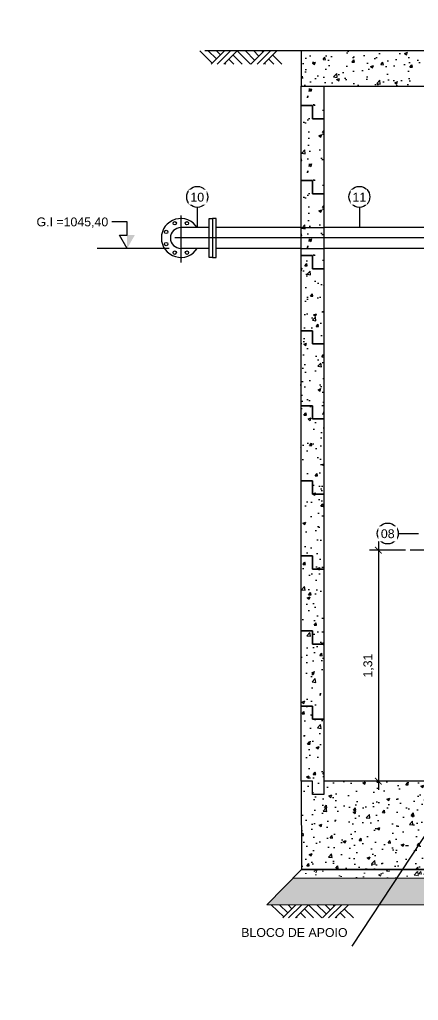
# Model space of a CAD drawing. Extents: x -160 to 364724, y -100 to 7353297.
# Drawn here: x 361692.88 to 361695.14, y 7348042.81 to 7348048.36 of the extents above; entities that cross this region are included whole.
import ezdxf
from ezdxf.enums import TextEntityAlignment as Align

# ---------------------------------------------------------------- set-up
doc = ezdxf.new("R2010")
doc.units = 0
doc.header["$LTSCALE"] = 5
doc.linetypes.add('SGC_DASHDOT', pattern=[1, 0.5, -0.25, 0, -0.25])
doc.linetypes.add('SGC_HIDDEN', pattern=[0.375, 0.25, -0.125])
doc.layers.add('00-trabalho', color=7, linetype='Continuous', lineweight=25)
for name, color, linetype in [('01-CONTINUA', 1, 'Continuous'), ('BOLA LM', 1, 'Continuous'), ('FLANGES', 2, 'Continuous'), ('GER-SIMBOLOS', 1, 'Continuous'), ('HACHURAS', 1, 'Continuous'), ('PAREDE CONCRETO CORTE', 5, 'Continuous'), ('Q-PLATO', 5, 'Continuous'), ('SANC_COTAS', 1, 'Continuous'), ('SANC_TEXTO', 2, 'Continuous'), ('SGC-Conexoes (Furos)', 1, 'Continuous'), ('SGC-Conexoes (Linhas Externas)', 3, 'Continuous'), ('SGC-Eixos', 253, 'SGC_DASHDOT'), ('SGC-PONTAS', 1, 'SGC_HIDDEN'), ('SGC-Tubos (Desenho Bifilar)', 3, 'Continuous'), ('TERRENO', 6, 'Continuous'), ('VEGETAÇÃO', 7, 'Continuous')]:
    doc.layers.add(name, color=color, linetype=linetype)
doc.styles.add('R-80', font='arial.ttf')
doc.styles.get("Standard").update_dxf_attribs({"font": 'arial.ttf'})
doc.dimstyles.new('GERAL - 25', dxfattribs={"dimscale": 0.025, "dimtxt": 2, "dimasz": 1.5, "dimexe": 2, "dimexo": 1, "dimgap": 1, "dimtad": 1, "dimzin": 0, "dimtxsty": 'R-80', "dimblk": 'ARCHTICK', "dimcen": 0, "dimdle": 2, "dimclrd": 1, "dimclre": 1, "dimclrt": 2, "dimadec": 0, "dimazin": 0, "dimtfac": 0.5, "dimtmove": 2, "dimatfit": 3, "dimldrblk": 'OPEN90', "dimfxl": 1, "dimtolj": 1, "dimtzin": 0, "dimarcsym": 0})
doc.dimstyles.new('LEADER - 25', dxfattribs={"dimscale": 0.025, "dimtxt": 2, "dimasz": 1.5, "dimexe": 2, "dimexo": 1, "dimgap": 1, "dimtad": 1, "dimzin": 0, "dimtxsty": 'R-80', "dimcen": 0, "dimdle": 2, "dimclrd": 1, "dimclre": 1, "dimclrt": 2, "dimadec": 0, "dimazin": 0, "dimtfac": 0.5, "dimtmove": 2, "dimatfit": 3, "dimfxl": 1, "dimtolj": 1, "dimtzin": 0, "dimarcsym": 0})
pattern_1 = [(50, (361706.91976, 7348045.20609), (0.1639662, -0.0143452), [0.017145, -0.188595]), (355, (361706.91976, 7348045.20609), (-0.031719, 0.1719512), [0.013716, -0.1508765]), (100.4514, (361706.93342, 7348045.20489), (0.1322471, 0.157606), [0.014571, -0.1602812]), (46.1842, (361706.91976, 7348045.2518), (0.243971, -0.037838), [0.0257175, -0.2828925]), (96.6356, (361706.9401, 7348045.24865), (0.2136637, 0.2226835), [0.0218565, -0.240422]), (351.1842, (361706.91976, 7348045.2518), (0.2136637, 0.2226835), [0.020574, -0.226314]), (21, (361706.94262, 7348045.24038), (0.136453, -0.0920387), [0.017145, -0.188595]), (326, (361706.94262, 7348045.24038), (0.0556218, 0.1657692), [0.013716, -0.150876]), (71.4514, (361706.95399, 7348045.2327), (0.1920748, 0.0737305), [0.014571, -0.160281]), (37.5, (361706.91976, 7348045.206086), (0.00277974, 0.07609953), [0, -0.1490472, 0, -0.153162, 0, -0.1514475]), (7.5, (361706.91976, 7348045.20609), (0.0601377, 0.0901625), [0, -0.0873252, 0, -0.1456182, 0, -0.0577215]), (327.5, (361706.86878, 7348045.206086), (0.12203154, -0.00515587), [0, -0.05715, 0, -0.178308, 0, -0.236601]), (317.5, (361706.84592, 7348045.20609), (0.1333163, 0.0228838), [0, -0.074295, 0, -0.1184148, 0, -0.168021])]

# ---------------------------------------------------------------- blocks, each defined once
blk = doc.blocks.new('*U348')
at = {"layer": 'GER-SIMBOLOS'}
for p, q in [((-0.587, -0.3), (-0.287, 0)), ((-0.454, -0.3), (-0.154, 0)), ((-0.3, -0.3), (0, 0)), ((0.3, -0.3), (0, 0)), ((0.31, -0.3), (0.61, 0)), ((0.453, -0.3), (0.753, 0)), ((0.599, -0.3), (0.899, 0)), ((-0.563, -0.276), (-0.849, 0)), ((-0.47, -0.183), (-0.659, 0)), ((-0.377, -0.089), (-0.466, 0)), ((-0.074, -0.3), (-0.187, -0.187)), ((0.113, -0.3), (-0.094, -0.094)), ((0.393, -0.207), (0.186, 0)), ((0.486, -0.114), (0.373, 0)), ((0.579, -0.021), (0.559, 0)), ((0.826, -0.3), (0.713, -0.187)), ((1.013, -0.3), (0.806, -0.094)), ((-0.26, -0.3), (-0.28, -0.28)), ((0.64, -0.3), (0.62, -0.28))]:
    blk.add_line(p, q, dxfattribs=at)
blk = doc.blocks.new('A$C190E3163')
at = {"layer": 'FLANGES'}
blk.add_lwpolyline([(0.11, 0.18), (0.11, 0.161), (-0.11, 0.161), (-0.11, 0.18)], close=True, dxfattribs=at)
blk.add_arc((0, 0), 0.11, 122.4364, 57.5636, dxfattribs=at)
at = {"layer": 'SGC-Conexoes (Furos)'}
for centre in [(-0.0831, 0.0344), (0.0831, 0.0344), (-0.0831, -0.0344), (0.0831, -0.0344), (-0.0344, -0.0831), (0.0344, -0.0831)]:
    blk.add_ellipse(centre, major_axis=(0, 0.0095), ratio=1, dxfattribs=at)
at = {"layer": 'SGC-Conexoes (Linhas Externas)'}
for p, q in [((-0.059, 0.161), (-0.059, 0)), ((0.059, 0.161), (0.059, 0))]:
    blk.add_line(p, q, dxfattribs=at)
blk.add_arc((0, 0), 0.059, 180, 0, dxfattribs=at)
blk = doc.blocks.new('_ARCHTICK')
at = {"color": 0, "linetype": 'ByBlock', "const_width": 0.15}
blk.add_lwpolyline([(-0.5, -0.5), (0.5, 0.5)], dxfattribs=at)
blk = doc.blocks.new('*D435')
at = {"layer": 'Defpoints', "color": 0, "transparency": 16777216}
for p in [(361695.0905, 7348045.3598), (361694.9113, 7348044.052), (361694.9614, 7348044.052)]:
    blk.add_point(p, dxfattribs=at)
at = {"layer": 'SANC_COTAS', "color": 1, "lineweight": -2, "transparency": 16777216}
for p, q in [((361694.9113, 7348045.4098), (361694.9113, 7348044.002)), ((361695.0655, 7348045.3598), (361694.8613, 7348045.3598)), ((361694.9364, 7348044.052), (361694.8613, 7348044.052))]:
    blk.add_line(p, q, dxfattribs=at)
at = {"layer": 'SANC_COTAS', "color": 1, "lineweight": -2, "transparency": 16777216, "xscale": 0.03750000000000001, "yscale": 0.03750000000000001, "zscale": 0.03750000000000001}
for p, rotation in [((361694.9113, 7348045.3598), 90), ((361694.9113, 7348044.052), 270)]:
    blk.add_blockref('_ARCHTICK', p, dxfattribs=dict(at, rotation=rotation))
at = {"layer": 'SANC_COTAS', "color": 2, "transparency": 16777216, "insert": (361694.8563, 7348044.7059), "char_height": 0.05, "attachment_point": 5, "rotation": 90, "style": 'R-80'}
blk.add_mtext('\\A1;1,31', dxfattribs=at)
blk = doc.blocks.new('_Open90')
at = {"color": 0, "linetype": 'ByBlock', "lineweight": -2}
for p, q in [((0, 0), (-1, 0)), ((-0.5, 0.5), (0, 0)), ((0, 0), (-0.5, -0.5))]:
    blk.add_line(p, q, dxfattribs=at)
blk = doc.blocks.new('NIVEL2')
at = {"linetype": 'Continuous'}
for p, q in [((0, 0.6), (0.346, 0.6)), ((0, 0), (0.173, 0.3)), ((0.173, 0.3), (0, 0.3))]:
    blk.add_line(p, q, dxfattribs=at)
blk.add_line((0, 0.3), (0, 0.6))
blk.add_solid([(0, 0.3), (-0.173, 0.3), (0, 0)], dxfattribs=at)
at = {"color": 0, "linetype": 'Continuous'}
blk.add_attdef('COTA-DIR', text='', height=0.2, dxfattribs=at).set_placement((0.426, 0.6), align=Align.MIDDLE_LEFT)

msp = doc.modelspace()

# ---------------------------------------------------------------- hatches: boundary and pattern name
at = {"layer": '01-CONTINUA'}
h = msp.add_hatch(dxfattribs=at)
h.set_pattern_fill('GRAVEL', color=9, scale=0.004)
h.set_pattern_definition([(228.01279, (361693.3082404, 7348043.4428994), (-0.8128, -0.9144), [0.0136689, -1.3532193]), (184.96974, (361693.2990964, 7348043.4327394), (1.2191999995, 0.101600006), [0.0234562, -2.322162]), (132.51045, (361693.2757284, 7348043.4307074), (1.016, -1.1176), [0.0165393, -1.637389]), (267.27369, (361693.2361044, 7348043.4053074), (0.1016, 2.032), [0.0213602, -2.1146575]), (292.83365, (361693.2350884, 7348043.3839714), (-0.508, 1.2192), [0.0209453, -2.0735923]), (357.27369, (361693.2432164, 7348043.3646674), (-2.032, 0.1016), [0.0213602, -2.1146575]), (37.69424, (361693.2645524, 7348043.3636514), (-1.3208, -1.016), [0.0282477, -2.7965246]), (72.25533, (361693.2869044, 7348043.3809234), (0.7112000002, 2.2352), [0.0266688, -2.6402103]), (121.42957, (361693.2950324, 7348043.4063234), (-0.8128, 1.3208), [0.0214325, -2.1218218]), (175.23636, (361693.283856, 7348043.424611), (1.1176, -0.1016), [0.0244685, -1.1989575]), (222.39744, (361693.2594724, 7348043.4266434), (-1.2192, -1.1176), [0.0316431, -3.1326709]), (138.81407, (361693.336688, 7348043.404291), (-0.7112, 0.6096), [0.0108002, -1.0692226]), (171.46923, (361693.3285604, 7348043.4114034), (1.3208, -0.2032), [0.0205473, -2.0341856]), (225, (361693.30824, 7348043.41445), (-1e-17, -0.1016), [0.0143684, -0.1293157]), (203.1986, (361693.301128, 7348043.426643), (0.508, 0.2032), [0.0077377, -0.766025]), (291.8014, (361693.294016, 7348043.423595), (-0.1016, 0.3048), [0.0109426, -0.5361901]), (30.96376, (361693.29808, 7348043.413435), (0.3048, 0.2032), [0.0177728, -0.574652]), (161.56505, (361693.31332, 7348043.42258), (0.2032, -0.1016), [0.0128515, -0.308436]), (16.38954, (361693.2350884, 7348043.4235954), (1.016, 0.3048), [0.0180035, -1.782353]), (70.34618, (361693.2523604, 7348043.4286754), (-0.4064, -1.1176), [0.015104, -1.4952886]), (293.1986, (361693.31332, 7348043.4429), (-0.2032, 0.508), [0.0154752, -0.7582873]), (343.61046, (361693.3194164, 7348043.4286754), (-1.016, 0.3048), [0.0180035, -1.782353]), (339.44395, (361693.235088, 7348043.360603), (-0.508, 0.2032), [0.0173614, -0.8507094]), (294.77514, (361693.2513444, 7348043.3545074), (-0.508000001, 1.1176), [0.0145469, -1.4401437]), (66.8014, (361693.314336, 7348043.3413), (0.2032, 0.508), [0.0154752, -0.7582873]), (17.35402, (361693.3204324, 7348043.3555234), (-1.3208, -0.4064), [0.0170313, -1.686095]), (69.44395, (361693.264552, 7348043.3413), (-0.2032, -0.508), [0.0086807, -0.85939]), (101.30993, (361693.30824, 7348043.3413), (-0.1016, 0.4064), [0.0051806, -0.5128798]), (165.96376, (361693.307224, 7348043.34638), (0.3048, -0.1016), [0.0209453, -0.3979622]), (186.009, (361693.2869044, 7348043.3514594), (1.016, 0.1016), [0.0194107, -1.9216546]), (303.6901, (361693.29808, 7348043.404291), (-0.1016, 0.2032), [0.014653, -0.351671]), (353.15723, (361693.3062084, 7348043.3920994), (1.7272, -0.2032), [0.0255823, -2.5326404]), (60.9454, (361693.331608, 7348043.389051), (-0.4064, -0.7112), [0.0104603, -1.0355757]), (90, (361693.33669, 7348043.3982), (-0.1016, 0.1016), [0.006096, -0.095504]), (120.25644, (361693.2848724, 7348043.3545074), (0.4064, -0.7112), [0.0141147, -1.3973576]), (48.01279, (361693.2777604, 7348043.3666994), (0.8128, 0.9144), [0.0273377, -1.3395505]), (0, (361693.29605, 7348043.38702), (0.1016, 0.1016), [0.026416, -0.075184]), (325.30485, (361693.3224644, 7348043.3870194), (1.016, -0.711199999), [0.0160644, -1.5903727]), (254.0546, (361693.335672, 7348043.377875), (-0.1016, -0.4064), [0.0147932, -0.724866]), (207.64598, (361693.3316084, 7348043.3636514), (-1.9304, -1.016), [0.0240858, -2.3844986]), (175.42608, (361693.3102724, 7348043.3524754), (-1.3208, 0.1016), [0.0254812, -2.5226339])])
h.paths.add_polyline_path([(361697.2835, 7348043.502), (361694.4295, 7348043.502), (361694.2798, 7348043.3523), (361697.4234, 7348043.3621)])
at = {"layer": 'HACHURAS', "lineweight": 9}
h = msp.add_hatch(dxfattribs=at)
h.set_pattern_fill('AR-CONC', color=256, scale=0.001, style=0)
h.set_pattern_definition([(50, (361721.55819, 7348058.69648), (0.1821847, -0.0159391), [0.01905, -0.20955]), (355, (361721.5582, 7348058.69648), (-0.0352434, 0.1910568), [0.01524, -0.1676406]), (100.45144, (361721.57337, 7348058.69515), (0.1469412, 0.1751178), [0.01619, -0.1780902]), (46.1842, (361721.5582, 7348058.74728), (0.271079, -0.0420423), [0.028575, -0.314325]), (96.6356, (361721.58078, 7348058.74377), (0.2374041, 0.2474261), [0.024285, -0.2671356]), (351.1842, (361721.5582, 7348058.74728), (0.2374041, 0.247426), [0.02286, -0.2514597]), (21, (361721.58359, 7348058.73458), (0.1516144, -0.1022652), [0.01905, -0.20955]), (326, (361721.5836, 7348058.73458), (0.061802, 0.184188), [0.01524, -0.16764]), (71.45144, (361721.59623, 7348058.72606), (0.2134164, 0.0819228), [0.01619, -0.1780899]), (37.5, (361721.55819, 7348058.69648), (0.0030886, 0.08455504), [0, -0.165608, 0, -0.17018, 0, -0.168275]), (7.5, (361721.55819, 7348058.69648), (0.06681966, 0.10018057), [0, -0.097028, 0, -0.161798, 0, -0.064135]), (327.5, (361721.50155, 7348058.69648), (0.1355906, -0.00572874), [0, -0.0635, 0, -0.19812, 0, -0.26289]), (317.5, (361721.47615, 7348058.69648), (0.1481292, 0.0254265), [0, -0.08255, 0, -0.131572, 0, -0.18669])])
h.paths.add_polyline_path([(361697.2335, 7348043.552), (361694.4767, 7348043.552), (361694.4295, 7348043.502), (361697.2835, 7348043.502)])
at = {"layer": 'VEGETAÇÃO'}
h = msp.add_hatch(dxfattribs=at)
h.set_pattern_fill('AR-CONC', color=1, scale=0.0009)
h.set_pattern_definition([(50, (361693.77272, 7348047.36323), (0.163966, -0.014345), [0.017145, -0.188595]), (355, (361693.77272, 7348047.36323), (-0.031719, 0.171951), [0.013716, -0.150877]), (100.451, (361693.78639, 7348047.36203), (0.132247, 0.157606), [0.014571, -0.160281]), (46.184, (361693.77272, 7348047.40895), (0.24397, -0.037838), [0.025717, -0.282892]), (96.636, (361693.79305, 7348047.4058), (0.213664, 0.222684), [0.021857, -0.240422]), (351.184, (361693.77272, 7348047.40895), (0.213664, 0.222684), [0.020574, -0.226314]), (21, (361693.79558, 7348047.39752), (0.136453, -0.092039), [0.017145, -0.188595]), (326, (361693.79558, 7348047.39752), (0.055622, 0.165769), [0.013716, -0.150876]), (71.451, (361693.80695, 7348047.38985), (0.192075, 0.07373), [0.014571, -0.160281]), (37.5, (361693.772723, 7348047.36323), (0.0027797, 0.0760995), [0, -0.1490472, 0, -0.153162, 0, -0.1514475]), (7.5, (361693.77272, 7348047.36323), (0.0601377, 0.0901625), [0, -0.0873252, 0, -0.1456182, 0, -0.0577215]), (327.5, (361693.721745, 7348047.36323), (0.1220315, -0.0051559), [0, -0.05715, 0, -0.178308, 0, -0.236601]), (317.5, (361693.69889, 7348047.36323), (0.133316, 0.022884), [0, -0.074295, 0, -0.118415, 0, -0.168021])])
h.paths.add_polyline_path([(361695.2935, 7348048.186), (361694.4743, 7348048.186), (361694.4743, 7348047.986), (361695.3435, 7348047.986), (361695.3435, 7348048.146), (361695.2935, 7348048.146)])
h = msp.add_hatch(dxfattribs=at)
h.set_pattern_fill('AR-CONC', color=1, scale=0.0009)
h.set_pattern_definition([(50, (361706.91976, 7348046.05609), (0.1639662, -0.0143452), [0.017145, -0.188595]), (355, (361706.91976, 7348046.05609), (-0.031719, 0.1719512), [0.013716, -0.1508765]), (100.4514, (361706.93342, 7348046.05489), (0.1322471, 0.157606), [0.014571, -0.1602812]), (46.1842, (361706.91976, 7348046.1018), (0.243971, -0.037838), [0.0257175, -0.2828925]), (96.6356, (361706.9401, 7348046.09865), (0.2136637, 0.2226835), [0.0218565, -0.240422]), (351.1842, (361706.91976, 7348046.1018), (0.2136637, 0.2226835), [0.020574, -0.226314]), (21, (361706.94262, 7348046.09038), (0.136453, -0.0920387), [0.017145, -0.188595]), (326, (361706.94262, 7348046.09038), (0.0556218, 0.1657692), [0.013716, -0.150876]), (71.4514, (361706.95399, 7348046.0827), (0.1920748, 0.0737305), [0.014571, -0.160281]), (37.5, (361706.91976, 7348046.056086), (0.00277974, 0.07609953), [0, -0.1490472, 0, -0.153162, 0, -0.1514475]), (7.5, (361706.91976, 7348046.05609), (0.0601377, 0.0901625), [0, -0.0873252, 0, -0.1456182, 0, -0.0577215]), (327.5, (361706.86878, 7348046.056086), (0.12203154, -0.00515587), [0, -0.05715, 0, -0.178308, 0, -0.236601]), (317.5, (361706.84592, 7348046.05609), (0.1333163, 0.0228838), [0, -0.074295, 0, -0.1184148, 0, -0.168021])])
h.paths.add_polyline_path([(361694.4735, 7348047.8769), (361694.4735, 7348047.986), (361694.5385, 7348047.986), (361694.6035, 7348047.986), (361694.6035, 7348047.8019), (361694.5385, 7348047.8019), (361694.5385, 7348047.8769)])
h = msp.add_hatch(dxfattribs=at)
h.set_pattern_fill('AR-CONC', color=1, scale=0.0009)
h.set_pattern_definition([(50, (361706.91976, 7348045.63109), (0.1639662, -0.0143452), [0.017145, -0.188595]), (355, (361706.91976, 7348045.63109), (-0.031719, 0.1719512), [0.013716, -0.1508765]), (100.4514, (361706.93342, 7348045.62989), (0.1322471, 0.157606), [0.014571, -0.1602812]), (46.1842, (361706.91976, 7348045.6768), (0.243971, -0.037838), [0.0257175, -0.2828925]), (96.6356, (361706.9401, 7348045.67365), (0.2136637, 0.2226835), [0.0218565, -0.240422]), (351.1842, (361706.91976, 7348045.6768), (0.2136637, 0.2226835), [0.020574, -0.226314]), (21, (361706.94262, 7348045.66538), (0.136453, -0.0920387), [0.017145, -0.188595]), (326, (361706.94262, 7348045.66538), (0.0556218, 0.1657692), [0.013716, -0.150876]), (71.4514, (361706.95399, 7348045.6577), (0.1920748, 0.0737305), [0.014571, -0.160281]), (37.5, (361706.91976, 7348045.631086), (0.00277974, 0.07609953), [0, -0.1490472, 0, -0.153162, 0, -0.1514475]), (7.5, (361706.91976, 7348045.63109), (0.0601377, 0.0901625), [0, -0.0873252, 0, -0.1456182, 0, -0.0577215]), (327.5, (361706.86878, 7348045.631086), (0.12203154, -0.00515587), [0, -0.05715, 0, -0.178308, 0, -0.236601]), (317.5, (361706.84592, 7348045.63109), (0.1333163, 0.0228838), [0, -0.074295, 0, -0.1184148, 0, -0.168021])])
h.paths.add_polyline_path([(361694.4735, 7348047.4519), (361694.4735, 7348047.8769), (361694.5385, 7348047.8769), (361694.5385, 7348047.8019), (361694.6035, 7348047.8019), (361694.6035, 7348047.3769), (361694.5385, 7348047.3769), (361694.5385, 7348047.4519)])
h = msp.add_hatch(dxfattribs=at)
h.set_pattern_fill('AR-CONC', color=1, scale=0.0009)
h.set_pattern_definition(pattern_1)
h.paths.add_polyline_path([(361694.4735, 7348047.0269), (361694.4735, 7348047.4519), (361694.5385, 7348047.4519), (361694.5385, 7348047.3769), (361694.6035, 7348047.3769), (361694.6035, 7348046.9519), (361694.5385, 7348046.9519), (361694.5385, 7348047.0269)])
h = msp.add_hatch(dxfattribs=at)
h.set_pattern_fill('AR-CONC', color=1, scale=0.0009)
h.set_pattern_definition(pattern_1)
h.paths.add_polyline_path([(361694.4735, 7348046.6019), (361694.4735, 7348047.0269), (361694.5385, 7348047.0269), (361694.5385, 7348046.9519), (361694.6035, 7348046.9519), (361694.6035, 7348046.5269), (361694.5385, 7348046.5269), (361694.5385, 7348046.6019)])
h = msp.add_hatch(dxfattribs=at)
h.set_pattern_fill('AR-CONC', color=1, scale=0.0009)
h.set_pattern_definition(pattern_1)
h.paths.add_polyline_path([(361694.472, 7348046.1769), (361694.472, 7348046.6019), (361694.537, 7348046.6019), (361694.537, 7348046.5269), (361694.602, 7348046.5269), (361694.602, 7348046.1019), (361694.537, 7348046.1019), (361694.537, 7348046.1769)])
h = msp.add_hatch(dxfattribs=at)
h.set_pattern_fill('AR-CONC', color=1, scale=0.0009)
h.set_pattern_definition(pattern_1)
h.paths.add_polyline_path([(361694.4735, 7348045.752), (361694.4735, 7348046.177), (361694.5385, 7348046.177), (361694.5385, 7348046.102), (361694.6035, 7348046.102), (361694.6035, 7348045.677), (361694.5385, 7348045.677), (361694.5385, 7348045.752)])
h = msp.add_hatch(dxfattribs=at)
h.set_pattern_fill('AR-CONC', color=1, scale=0.0009)
h.set_pattern_definition(pattern_1)
h.paths.add_polyline_path([(361694.4735, 7348045.327), (361694.4735, 7348045.752), (361694.5385, 7348045.752), (361694.5385, 7348045.677), (361694.6035, 7348045.677), (361694.6035, 7348045.252), (361694.5385, 7348045.252), (361694.5385, 7348045.327)])
h = msp.add_hatch(dxfattribs=at)
h.set_pattern_fill('AR-CONC', color=1, scale=0.0009)
h.set_pattern_definition(pattern_1)
h.paths.add_polyline_path([(361694.4735, 7348044.902), (361694.4735, 7348045.327), (361694.5385, 7348045.327), (361694.5385, 7348045.252), (361694.6035, 7348045.252), (361694.6035, 7348044.827), (361694.5385, 7348044.827), (361694.5385, 7348044.902)])
h = msp.add_hatch(dxfattribs=at)
h.set_pattern_fill('AR-CONC', color=1, scale=0.0009)
h.set_pattern_definition(pattern_1)
h.paths.add_polyline_path([(361694.4735, 7348044.477), (361694.4735, 7348044.902), (361694.5385, 7348044.902), (361694.5385, 7348044.827), (361694.6035, 7348044.827), (361694.6035, 7348044.402), (361694.5385, 7348044.402), (361694.5385, 7348044.477)])
h = msp.add_hatch(dxfattribs=at)
h.set_pattern_fill('AR-CONC', color=1, scale=0.0009)
h.set_pattern_definition(pattern_1)
h.paths.add_polyline_path([(361694.4735, 7348044.052), (361694.4735, 7348044.477), (361694.5385, 7348044.477), (361694.5385, 7348044.402), (361694.6035, 7348044.402), (361694.6035, 7348043.977), (361694.5385, 7348043.977), (361694.5385, 7348044.052)])
h = msp.add_hatch(dxfattribs=at)
h.set_pattern_fill('AR-CONC', color=1, scale=0.0009)
h.set_pattern_definition([(50, (361693.62272, 7348043.9882), (0.163966, -0.014345), [0.017145, -0.188595]), (355, (361693.62272, 7348043.9882), (-0.031719, 0.171951), [0.013716, -0.1508765]), (100.4514, (361693.63639, 7348043.987), (0.132247, 0.157606), [0.014571, -0.160281]), (46.184, (361693.62272, 7348044.03392), (0.243971, -0.037838), [0.025717, -0.282892]), (96.6356, (361693.64305, 7348044.03077), (0.213664, 0.222684), [0.021857, -0.240422]), (351.184, (361693.62272, 7348044.03392), (0.213664, 0.222684), [0.020574, -0.226314]), (21, (361693.64558, 7348044.02249), (0.136453, -0.0920387), [0.017145, -0.188595]), (326, (361693.64558, 7348044.0225), (0.055622, 0.165769), [0.013716, -0.150876]), (71.4514, (361693.65695, 7348044.01482), (0.192075, 0.0737305), [0.014571, -0.160281]), (37.5, (361693.622723, 7348043.9882), (0.0027797, 0.0760995), [0, -0.1490472, 0, -0.153162, 0, -0.1514475]), (7.5, (361693.62272, 7348043.9882), (0.0601377, 0.0901625), [0, -0.0873252, 0, -0.1456182, 0, -0.0577215]), (327.5, (361693.571745, 7348043.9882), (0.1220315, -0.0051559), [0, -0.05715, 0, -0.178308, 0, -0.236601]), (317.5, (361693.54889, 7348043.9882), (0.1333163, 0.0228838), [0, -0.074295, 0, -0.1184148, 0, -0.168021])])
h.paths.add_polyline_path([(361697.2335, 7348044.052), (361696.7335, 7348044.052), (361697.1685, 7348044.052), (361697.1685, 7348043.977), (361697.1035, 7348043.977), (361697.1035, 7348044.052), (361694.6035, 7348044.052), (361694.6035, 7348043.977), (361694.5385, 7348043.977), (361694.5385, 7348044.052), (361694.9735, 7348044.052), (361694.4767, 7348044.052), (361694.4767, 7348043.552), (361697.2335, 7348043.552)])

# ---------------------------------------------------------------- linework, layer by layer
at = {"layer": 'BOLA LM'}
for p, q in [((361693.8864, 7348047.2998), (361693.8864, 7348047.1857)), ((361694.8039, 7348047.3001), (361694.8039, 7348047.186)), ((361695.0236, 7348045.4537), (361695.1377, 7348045.4537))]:
    msp.add_line(p, q, dxfattribs=at)
for centre in [(361693.8864, 7348047.3591), (361694.8039, 7348047.3594), (361694.9643, 7348045.4537)]:
    msp.add_circle(centre, 0.0593, dxfattribs=at)
at = {"layer": 'FLANGES'}
msp.add_lwpolyline([(361693.9735, 7348047.017), (361693.9925, 7348047.017), (361693.9925, 7348047.237), (361693.9735, 7348047.237)], close=True, dxfattribs=at)
at = {"layer": 'PAREDE CONCRETO CORTE'}
msp.add_line((361697.2335, 7348043.552), (361694.4767, 7348043.552), dxfattribs=at)
at = {"layer": 'PAREDE CONCRETO CORTE', "flags": 128}
for points in [[(361695.2935, 7348048.146), (361695.2935, 7348048.186), (361694.4743, 7348048.186), (361694.4743, 7348047.986), (361695.3435, 7348047.986), (361695.3435, 7348048.146), (361695.2935, 7348048.146)], [(361694.4735, 7348044.052), (361694.4735, 7348044.052), (361694.4767, 7348043.552), (361697.2335, 7348043.552), (361697.2335, 7348044.052), (361697.2335, 7348044.052)], [(361697.1035, 7348044.052), (361694.6035, 7348044.052)]]:
    msp.add_lwpolyline(points, dxfattribs=at)
for points in [[(361694.4735, 7348047.8769), (361694.4735, 7348047.986), (361694.5385, 7348047.986), (361694.5385, 7348047.986), (361694.6035, 7348047.986), (361694.6035, 7348047.8019), (361694.5385, 7348047.8019), (361694.5385, 7348047.8769)], [(361694.4735, 7348047.4519), (361694.4735, 7348047.8769), (361694.5385, 7348047.8769), (361694.5385, 7348047.8019), (361694.6035, 7348047.8019), (361694.6035, 7348047.3769), (361694.5385, 7348047.3769), (361694.5385, 7348047.4519)], [(361694.4735, 7348047.0269), (361694.4735, 7348047.4519), (361694.5385, 7348047.4519), (361694.5385, 7348047.3769), (361694.6035, 7348047.3769), (361694.6035, 7348046.9519), (361694.5385, 7348046.9519), (361694.5385, 7348047.0269)], [(361694.4735, 7348046.6019), (361694.4735, 7348047.0269), (361694.5385, 7348047.0269), (361694.5385, 7348046.9519), (361694.6035, 7348046.9519), (361694.6035, 7348046.5269), (361694.5385, 7348046.5269), (361694.5385, 7348046.6019)], [(361694.4735, 7348046.1769), (361694.4735, 7348046.6019), (361694.5385, 7348046.6019), (361694.5385, 7348046.5269), (361694.6035, 7348046.5269), (361694.6035, 7348046.1019), (361694.5385, 7348046.1019), (361694.5385, 7348046.1769)], [(361694.4735, 7348045.7519), (361694.4735, 7348046.1769), (361694.5385, 7348046.1769), (361694.5385, 7348046.1019), (361694.6035, 7348046.1019), (361694.6035, 7348045.6769), (361694.5385, 7348045.6769), (361694.5385, 7348045.7519)], [(361694.4735, 7348045.3269), (361694.4735, 7348045.7519), (361694.5385, 7348045.7519), (361694.5385, 7348045.6769), (361694.6035, 7348045.6769), (361694.6035, 7348045.2519), (361694.5385, 7348045.2519), (361694.5385, 7348045.3269)], [(361694.4735, 7348044.9019), (361694.4735, 7348045.3269), (361694.5385, 7348045.3269), (361694.5385, 7348045.2519), (361694.6035, 7348045.2519), (361694.6035, 7348044.8269), (361694.5385, 7348044.8269), (361694.5385, 7348044.9019)], [(361694.4735, 7348044.477), (361694.4735, 7348044.902), (361694.5385, 7348044.902), (361694.5385, 7348044.827), (361694.6035, 7348044.827), (361694.6035, 7348044.402), (361694.5385, 7348044.402), (361694.5385, 7348044.477)], [(361694.4735, 7348044.052), (361694.4735, 7348044.477), (361694.5385, 7348044.477), (361694.5385, 7348044.402), (361694.6035, 7348044.402), (361694.6035, 7348043.977), (361694.5385, 7348043.977), (361694.5385, 7348044.052)]]:
    msp.add_lwpolyline(points, close=True, dxfattribs=at)
at = {"layer": 'SANC_COTAS'}
msp.add_line((361693.7273, 7348047.0677), (361693.3192, 7348047.0677), dxfattribs=at)
at = {"layer": 'SANC_COTAS', "linetype": 'Continuous', "lineweight": 13}
msp.add_line((361697.2835, 7348043.502), (361694.4267, 7348043.502), dxfattribs=at)
msp.add_lwpolyline([(361697.2332, 7348043.5523), (361697.4332, 7348043.3523), (361694.2798, 7348043.3523), (361694.4767, 7348043.552)], dxfattribs=at)
at = {"layer": 'SGC-Eixos', "ltscale": 0.3}
for p, q in [((361693.7935, 7348047.2548), (361693.7935, 7348046.9879)), ((361695.5327, 7348045.3598), (361695.0905, 7348045.3598))]:
    msp.add_line(p, q, dxfattribs=at)
at = {"layer": 'SGC-Eixos', "ltscale": 2}
msp.add_line((361695.4735, 7348047.1269), (361693.76, 7348047.1269), dxfattribs=at)
at = {"layer": 'SGC-PONTAS', "ltscale": 1.5}
for p, q in [((361694.4733, 7348047.186), (361694.6035, 7348047.186)), ((361694.4733, 7348047.068), (361694.6035, 7348047.068))]:
    msp.add_line(p, q, dxfattribs=at)
at = {"layer": 'SGC-Tubos (Desenho Bifilar)'}
for p, q in [((361694.4735, 7348047.186), (361693.9925, 7348047.186)), ((361695.2836, 7348047.186), (361694.6035, 7348047.186)), ((361694.4735, 7348047.068), (361693.9925, 7348047.068)), ((361695.2836, 7348047.068), (361694.6035, 7348047.068))]:
    msp.add_line(p, q, dxfattribs=at)
at = {"layer": 'TERRENO'}
msp.add_line((361694.4735, 7348048.186), (361693.9285, 7348048.186), dxfattribs=at)

# ---------------------------------------------------------------- block references
at = {"rotation": 269.9999999707051}
msp.add_blockref('A$C190E3163', (361693.7935, 7348047.1267), dxfattribs=at)
at = {"layer": 'GER-SIMBOLOS', "color": 7, "xscale": 0.25, "yscale": 0.25, "zscale": 0.25}
msp.add_blockref('*U348', (361694.1124, 7348048.186), dxfattribs=at)
at = {"layer": 'GER-SIMBOLOS', "color": 7}
ref = msp.add_blockref('NIVEL2', (361693.4898, 7348047.0677), dxfattribs=dict(at, xscale=-0.249999999582519, yscale=0.249999999582519, zscale=0.249999999582519))
ref.add_attrib('COTA-DIR', 'G.I =1045,40', dxfattribs={"layer": '00-trabalho', "color": 2, "linetype": 'Continuous', "height": 0.05, "style": 'R-80'}).set_placement((361692.9769, 7348047.2177), align=Align.MIDDLE_LEFT)
at = {"layer": 'GER-SIMBOLOS', "xscale": 0.249999999582519, "yscale": 0.249999999582519, "zscale": 0.249999999582519}
msp.add_blockref('*U348', (361694.5167, 7348043.352), dxfattribs=at)

# ---------------------------------------------------------------- dimensions: what is measured, and where the dimension line sits
at = {"layer": 'SANC_COTAS'}
dim = msp.add_linear_dim(base=(361694.9113, 7348044.052), p1=(361695.0905, 7348045.3598), p2=(361694.9614, 7348044.052), angle=90, dimstyle='GERAL - 25', dxfattribs=at)
dim.commit()
dim.dimension.update_dxf_attribs({"geometry": '*D435', "text_midpoint": (361694.8563, 7348044.7059)})

# ---------------------------------------------------------------- leaders
msp.add_leader([(361695.4918, 7348044.2276), (361694.7619, 7348043.1181)], dimstyle='LEADER - 25', dxfattribs=at)

# ---------------------------------------------------------------- next in the draw order: wipeouts: each hides what was drawn before it
for points, layer in [([(361694.126, 7348043.1506), (361694.7544, 7348043.1506), (361694.7544, 7348043.2373), (361694.126, 7348043.2373)], 'SANC_COTAS'), ([(361693.8376, 7348047.3145), (361693.9394, 7348047.3145), (361693.9394, 7348047.4005), (361693.8376, 7348047.4005)], 'SANC_TEXTO'), ([(361694.7551, 7348047.3156), (361694.8474, 7348047.3156), (361694.8474, 7348047.4008), (361694.7551, 7348047.4008)], 'SANC_TEXTO'), ([(361694.9108, 7348045.409), (361695.0175, 7348045.409), (361695.0175, 7348045.4951), (361694.9108, 7348045.4951)], 'SANC_TEXTO')]:
    msp.add_wipeout(points).dxf.layer = layer

# ---------------------------------------------------------------- next in the draw order: linework, layer by layer
at = {"layer": 'Q-PLATO'}
msp.add_circle((361680.2092, 7348035.5226), 46.9117, dxfattribs=at)

# ---------------------------------------------------------------- next in the draw order: texts
at = {"layer": 'SANC_COTAS', "color": 2, "insert": (361694.7369, 7348043.2198), "char_height": 0.05, "attachment_point": 3, "style": 'R-80'}
msp.add_mtext('BLOCO DE APOIO', dxfattribs=at)
at = {"layer": 'SANC_TEXTO', "style": 'R-80'}
for s, p in [('10', (361693.8864, 7348047.3328)), ('11', (361694.8039, 7348047.3331)), ('08', (361694.9643, 7348045.4274))]:
    msp.add_text(s, height=0.05, dxfattribs=at).set_placement(p, align=Align.CENTER)

doc.saveas('drawing.dxf')
